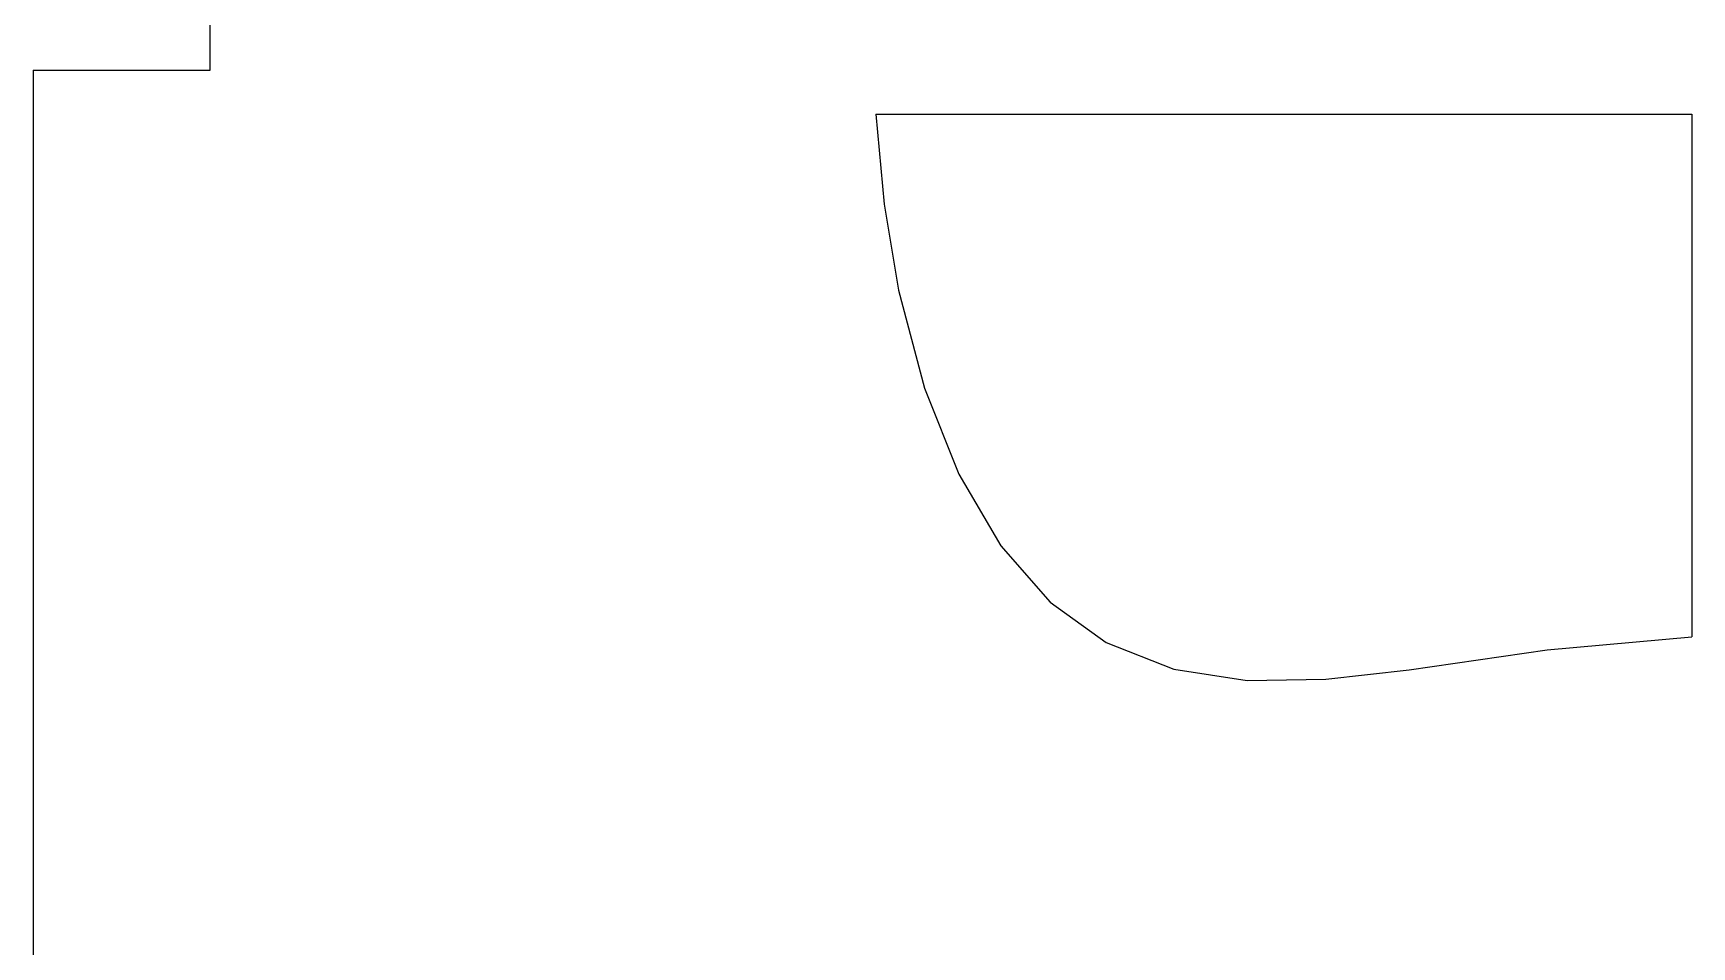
# Model space of a CAD drawing. Header units: millimetres. Extents: x -3928 to -434, y -548 to 1409.
# Drawn here: x -1656.5 to -1562.7, y 1009.9 to 1061.5 of the extents above; entities that cross this region are included whole.
import ezdxf

# ---------------------------------------------------------------- set-up
doc = ezdxf.new("R2010")
doc.units = ezdxf.units.MM
doc.header["$MEASUREMENT"] = 0
doc.layers.add('layer 1', color=7, linetype='Continuous')

msp = doc.modelspace()

# ---------------------------------------------------------------- linework, layer by layer
at = {"layer": 'layer 1', "color": 1, "lineweight": 25}
for points in [[(-1646.4707, 1059.3916), (-1646.4707, 1059.3916), (-1646.4707, 1064.3915), (-1646.4707, 1064.3915)], [(-1656.4705, 1059.3916), (-1656.4705, 1059.3916), (-1646.4707, 1059.3916), (-1646.4707, 1059.3916)], [(-1656.4705, 1059.3916), (-1656.4705, 1059.3916), (-1656.4705, 959.3918), (-1656.4705, 959.3918)], [(-1608.8423, 1056.8918), (-1608.8423, 1056.8918), (-1562.7205, 1056.8918), (-1562.7205, 1056.8918)], [(-1562.7205, 1056.8918), (-1562.7205, 1056.8918), (-1562.7205, 1027.3682), (-1562.7205, 1027.3682)]]:
    msp.add_open_spline(points, degree=3, dxfattribs=at)
msp.add_open_spline([(-1608.8423, 1056.8918), (-1608.8423, 1056.8918), (-1608.3693, 1051.8118), (-1608.3693, 1051.8118), (-1608.3693, 1051.8118), (-1608.3693, 1051.8118), (-1607.5568, 1046.9615), (-1607.5568, 1046.9615), (-1607.5568, 1046.9615), (-1607.5568, 1046.9615), (-1606.0946, 1041.4179), (-1606.0946, 1041.4179), (-1606.0946, 1041.4179), (-1606.0946, 1041.4179), (-1604.155, 1036.5577), (-1604.155, 1036.5577), (-1604.155, 1036.5577), (-1604.155, 1036.5577), (-1601.772, 1032.5057), (-1601.772, 1032.5057), (-1601.772, 1032.5057), (-1601.772, 1032.5057), (-1598.9829, 1029.3346), (-1598.9829, 1029.3346), (-1598.9829, 1029.3346), (-1598.9829, 1029.3346), (-1595.8284, 1027.0585), (-1595.8284, 1027.0585), (-1595.8284, 1027.0585), (-1595.8284, 1027.0585), (-1592.0071, 1025.5412), (-1592.0071, 1025.5412), (-1592.0071, 1025.5412), (-1592.0071, 1025.5412), (-1587.8485, 1024.9115), (-1587.8485, 1024.9115), (-1587.8485, 1024.9115), (-1587.8485, 1024.9115), (-1583.3997, 1024.976), (-1583.3997, 1024.976), (-1583.3997, 1024.976), (-1583.3997, 1024.976), (-1578.7017, 1025.4967), (-1578.7017, 1025.4967), (-1578.7017, 1025.4967), (-1578.7017, 1025.4967), (-1570.9029, 1026.627), (-1570.9029, 1026.627), (-1570.9029, 1026.627), (-1570.9029, 1026.627), (-1562.7205, 1027.3682), (-1562.7205, 1027.3682)], degree=3, knots=[0, 0, 0, 0, 0.0714286, 0.0714286, 0.0714286, 0.0714286, 0.1428571, 0.1428571, 0.1428571, 0.1428571, 0.2142857, 0.2142857, 0.2142857, 0.2142857, 0.2857143, 0.2857143, 0.2857143, 0.2857143, 0.3571429, 0.3571429, 0.3571429, 0.3571429, 0.4285714, 0.4285714, 0.4285714, 0.4285714, 0.5, 0.5, 0.5, 0.5, 0.5714286, 0.5714286, 0.5714286, 0.5714286, 0.6428571, 0.6428571, 0.6428571, 0.6428571, 0.7142857, 0.7142857, 0.7142857, 0.7142857, 0.7857143, 0.7857143, 0.7857143, 0.7857143, 0.8571429, 0.8571429, 0.8571429, 0.8571429, 1, 1, 1, 1], dxfattribs=at)

doc.saveas('drawing.dxf')
